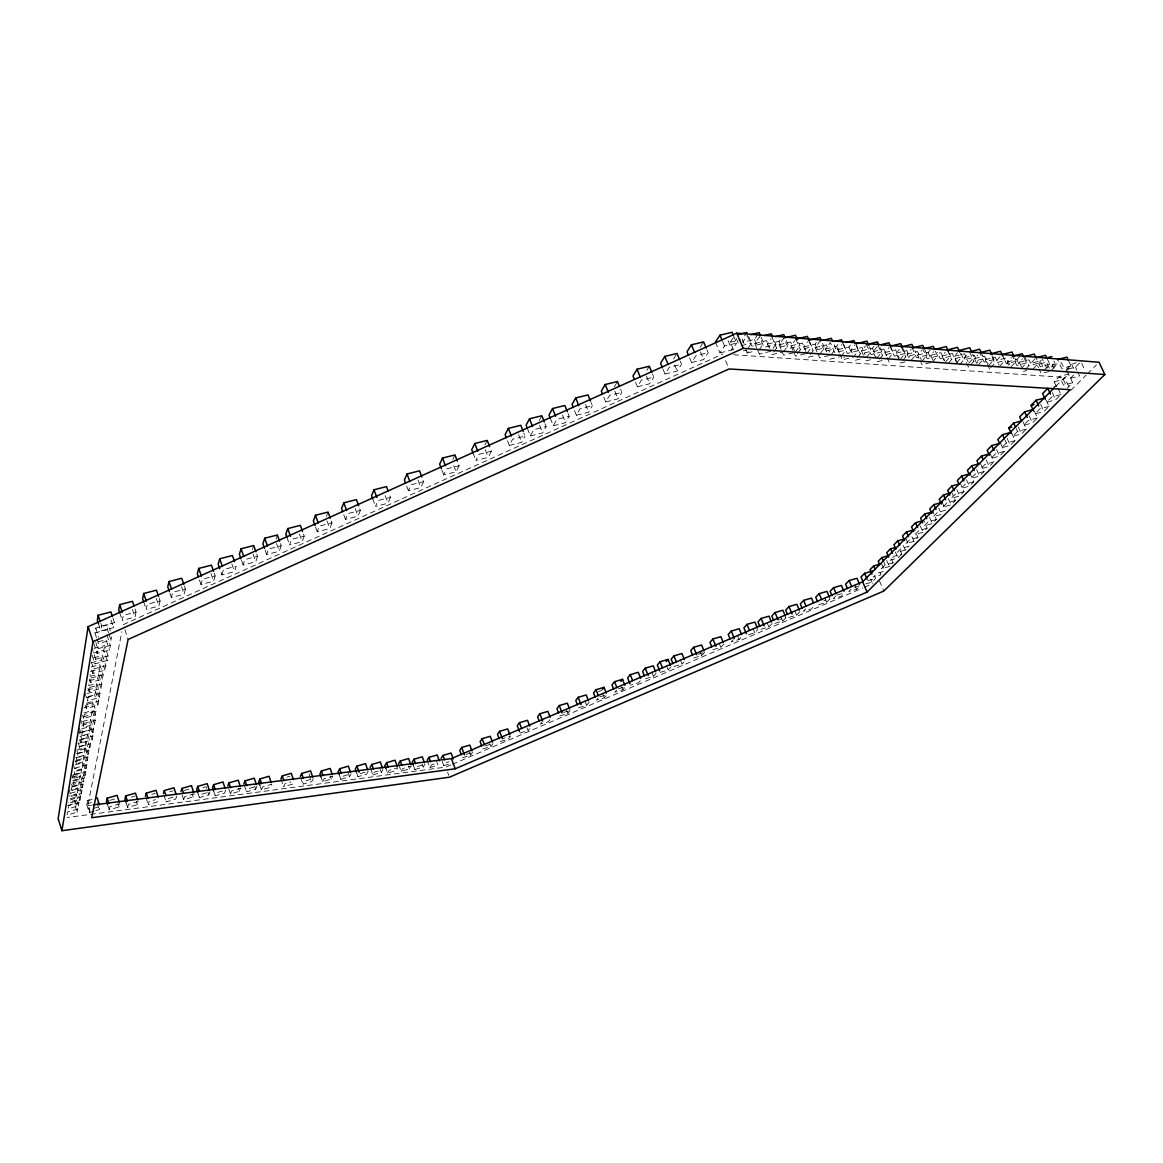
<?xml version="1.0" encoding="UTF-8"?>
<svg xmlns="http://www.w3.org/2000/svg" width="1163" height="1163" viewBox="0 0 1163 1163"><rect width="100%" height="100%" fill="white"/><g stroke="black" fill="none" stroke-linecap="round" stroke-linejoin="round"><path stroke-width="0.75" stroke-dasharray="5 3.75" d="M96.442 637.484L94.959 632.963L95.773 628.064L108.392 624.749L110.383 630.797M95.918 711.204L95.177 715.26L83.663 718.429L84.347 714.387L95.918 711.204L92.749 701.449L86.149 703.252M76.86 750.469L77.863 753.58L77.238 757.229L88.184 754.147L88.853 750.498L85.858 741.165L78.008 743.361M77.151 749.99L84.928 747.809L87.894 757.055L87.24 760.66L76.38 763.713L76.991 760.137L76.002 757.04M72.28 783.121L79.229 781.143L82.064 790.011L81.468 793.311L71.074 796.277L71.626 793.006M72.731 777.204L80.247 775.067L83.096 784.007L82.486 787.351L72.019 790.346L72.586 787.017L71.626 784.022M78.517 743.637L79.52 746.777L78.895 750.498L89.944 747.402L90.627 743.68L87.603 734.289L79.68 736.484M91.237 666.951L99.858 664.64L103.158 674.802L102.359 679.221L90.336 682.477L91.092 678.058L89.987 674.656M71.495 773.526L73.88 781.042L73.313 784.429L83.867 781.42L84.492 778.032L81.614 769.019L74.039 771.156M76.191 757.869L83.896 755.703L86.832 764.861L86.178 768.38L75.45 771.418L76.046 767.9M88.344 685.719L96.762 683.437L100.003 693.395L99.218 697.626L87.472 700.824L88.184 696.608L87.109 693.279M75.246 764.789L82.878 762.637L85.786 771.709L85.161 775.169L74.505 778.192L75.101 774.747L74.127 771.709M82.529 721.511L90.598 719.286L93.68 728.852L92.967 732.719L81.73 735.845L82.384 731.978L81.352 728.794M83.954 712.904L92.11 710.666L95.235 720.319L94.508 724.273L83.14 727.413L83.809 723.473L82.777 720.246M87.138 693.541L95.482 691.273L98.681 701.129L97.925 705.287L86.28 708.471L86.978 704.327L85.917 701.042M90.045 676.401L98.564 674.104L101.835 684.149L101.05 688.481L89.158 691.709L89.9 687.391L88.81 684.033M81.861 728.794L89.842 726.584L92.909 736.063L92.197 739.857L81.061 742.968L81.701 739.174L79.171 731.265M93.767 657.749L102.475 655.423L105.818 665.672L104.99 670.193L92.851 673.464L93.622 668.943L90.278 658.665M93.883 648.431L104.67 645.567L108.057 655.932L107.2 660.555L94.93 663.84L95.729 659.217L92.342 648.838M112.956 618.062L114.468 622.656L113.552 627.657L100.818 631L101.675 626.014L100.658 622.946M106.909 634.925L110.34 645.392L109.467 650.132L97.038 653.432L97.852 648.707L94.915 639.708M75.014 800.377L77.761 809.041L67.599 811.978L67.076 815.089L77.194 812.167L74.461 803.531L75.014 800.377L68.239 802.325M76.162 793.966L78.939 802.703L68.675 805.668L68.137 808.823L78.357 805.886L75.595 797.178L76.162 793.966L69.329 795.928M88.184 754.147L85.204 744.872L85.858 741.165M95.177 715.26L92.037 705.548L92.749 701.449M77.805 788.049L77.223 791.32L80.014 800.071L69.722 803.037L70.274 799.824L80.61 796.859L77.805 788.049L70.914 790.026M87.24 760.66L84.288 751.458L84.928 747.809M82.486 787.351L79.651 778.454L80.247 775.067M81.468 793.311L78.648 784.473L79.229 781.143M86.178 768.38L83.271 759.265L83.896 755.703M89.944 747.402L86.934 738.054L87.603 734.289M102.359 679.221L99.059 669.118L99.858 664.64M83.867 781.42L81.003 772.45L81.614 769.019M97.925 705.287L94.741 695.459L95.482 691.273M99.218 697.626L96.006 687.711L96.762 683.437M101.05 688.481L97.794 678.48L98.564 674.104M82.878 762.637L82.268 766.126L85.161 775.169M92.967 732.719L89.9 723.197L90.598 719.286M94.508 724.273L91.412 714.664L92.11 710.666M104.99 670.193L101.646 660.003L102.475 655.423M92.197 739.857L89.158 730.422L89.842 726.584M107.2 660.555L103.827 650.248L104.67 645.567M108.508 632.672L107.519 629.663L108.392 624.749M77.194 812.167L77.761 809.041M78.357 805.886L78.939 802.703M80.014 800.071L80.61 796.859M96.936 638.981L98.419 643.502L110.979 640.188L111.575 636.946M94.261 811.062L89.275 812.515L86.542 803.953L87.152 800.827L97.169 797.934M136.056 612.043L135.01 617.117L122.275 620.446L123.249 615.387L136.056 612.043L134.53 607.449M90.002 812.574L87.821 805.697L121.839 631.756M89.275 812.515L89.885 809.419L87.152 800.827M95.933 810.582L99.262 809.608L99.931 806.511M160.101 600.922L158.909 606.068L146.204 609.397L147.323 604.251L160.101 600.922L159.069 597.855M109.206 809.797L109.903 806.729L119.833 803.851L119.091 806.933L109.206 809.797L107.563 804.709M185.411 589.001L184.074 594.22L171.383 597.535L172.662 592.316L185.411 589.001L184.379 585.934M127.625 807.485L128.41 804.418L138.223 801.569L137.408 804.636L127.625 807.485L125.997 802.426M215.14 575.903L213.629 581.224L200.981 584.509L202.42 579.203L215.14 575.903L214.079 572.836M157.848 801.772L148.181 804.592L149.038 801.54L155.508 799.65M221.9 574.915L223.456 569.536L236.162 566.265L234.533 571.644L221.9 574.915L220.301 570.306M176.674 796.088L175.7 799.126L166.12 801.932L167.05 798.894L175.075 796.553M257.517 556.307L255.758 561.744L243.14 565L244.826 559.577L257.517 556.307L255.889 551.684M252.429 549.663L253.738 545.534M183.696 799.679L184.684 796.655L194.206 793.878L193.174 796.917L183.696 799.679L180.963 791.451M281.184 545.752L279.294 551.262L266.69 554.518L268.522 549.009L281.184 545.752L280.094 542.685M275.965 539.167L277.361 534.995M209.922 791.843L208.817 794.867L199.425 797.614L200.487 794.605L208.337 792.308M304.212 536.128L302.176 541.696L289.616 544.924L291.579 539.356L304.212 536.128L303.107 533.047M225.709 790.084L224.561 793.093L215.242 795.812L216.362 792.817L222.598 790.985M331.978 522.856L329.783 528.525L317.237 531.738L319.36 526.069L331.978 522.856L330.859 519.774M326.44 516.372L328.068 512.083M230.492 793.951L231.67 790.956L240.93 788.238L239.709 791.233L230.492 793.951L227.774 785.883M360.341 510.412L357.971 516.168L345.469 519.352L347.766 513.61L360.341 510.412L359.207 507.33M256.979 786.188L255.7 789.183L246.571 791.858L247.806 788.877L255.453 786.639M390.521 497.386L387.977 503.23L375.518 506.399L377.99 500.57L390.521 497.386L389.387 494.319M261.399 789.866L262.678 786.9L271.779 784.225L270.456 787.191L261.399 789.866L259.771 785.098M423.579 481.627L420.846 487.573L408.387 490.728L411.077 484.797L423.579 481.627L422.431 478.545M292.567 784.124L283.627 786.755L284.993 783.804L290.983 782.045M459.08 465.738L456.129 471.785L443.714 474.911L446.607 468.863L459.08 465.738L457.902 462.641M452.77 459.516L454.966 454.937M313.269 778.643L311.8 781.594L302.962 784.211L304.401 781.26L311.8 779.079M491.397 451.2L488.242 457.35L475.871 460.461L478.952 454.311L491.397 451.2L490.204 448.118M484.869 445.051L487.224 440.399M322.616 781.681L324.114 778.759L332.88 776.172L331.353 779.094L322.616 781.681L320.988 777.044M507.519 440.821L509.321 445.444L512.621 439.192L525.007 436.096L523.801 433.014M509.321 445.444L521.649 442.362L525.007 436.096M339.218 774.703L340.846 779.297L342.402 776.39L347.606 774.849M527.319 428.246L530.343 435.951L533.759 429.627L546.145 426.559L544.924 423.463M539.269 420.526L541.871 415.743M340.846 779.297L349.482 776.739L351.081 773.817M530.343 435.951L542.656 432.883L546.145 426.559M550.23 418.055L553.268 425.76L556.844 419.378L569.187 416.31L567.951 413.228M356.372 772.13L357.986 776.695L359.6 773.802L366.476 771.767M553.268 425.76L565.552 422.707L569.187 416.31M368.191 771.243L366.534 774.151L357.986 776.695M574.507 410.612L576.354 415.235L580.061 408.78L592.374 405.727L591.138 402.645M370.677 768.903L372.829 774.951L374.501 772.058L379.603 770.546M576.354 415.235L588.609 412.196L592.374 405.727M372.829 774.951L381.304 772.421L383.005 769.528M614.34 386.814L617.48 381.522M603.83 397.281L605.705 401.918L609.586 395.362L621.885 392.338L620.62 389.242M387.57 773.104L389.285 770.226L397.717 767.725L395.958 770.604L387.57 773.104L385.956 768.598M605.705 401.918L617.931 398.894L621.885 392.338M646.832 370.299L649.303 366.258M401.206 771.345L402.965 768.481L411.324 765.995L409.536 768.859L401.206 771.345L398.516 763.887M635.507 382.133L637.411 386.756L641.496 380.097L653.766 377.103L652.487 374.006M637.411 386.756L649.608 383.761L653.766 377.103M673.581 358.916L677.026 353.465M413.287 765.094L414.886 769.543L416.688 766.679L423.317 764.716M663.114 369.412L665.032 374.035L669.292 367.29L681.533 364.31L680.239 361.213M414.886 769.543L423.143 767.071L424.975 764.222M665.032 374.035L677.2 371.07L681.533 364.31M700.053 347.403L703.615 341.878M689.601 357.884L691.534 362.522L695.968 355.689L708.18 352.723L706.871 349.627M427.141 760.239L429.816 767.595L431.662 764.76L436.576 763.291M691.534 362.522L703.673 359.556L708.18 352.723M442.158 761.213L443.757 765.603L445.647 762.768L448.889 761.794M715.405 342.126L719.97 352.912L724.564 346.022L736.673 343.085L733.402 335.366M733.548 349.874L730.306 342.213L733.998 336.703M719.97 352.912L732.021 349.976L736.673 343.085M747.736 348.653L751.502 343.172L746.922 332.444L742.241 339.334L744.843 345.44M761.154 337.183L763.757 343.289L751.85 346.181L747.286 335.482L742.619 342.329L754.467 339.465L758.247 333.985M745.861 349.932L747.155 352.985L749.03 350.267M756.75 348.028L754.816 343.492L759.512 336.703L764.062 347.33L775.881 344.437L773.279 338.389M462.452 757.68L470.55 755.267L472.527 752.388M759.003 350.078L763.757 343.289M757.389 349.54L759.337 354.061L761.227 351.371M768.598 347.199L767.304 344.19L771.113 338.796M775.881 344.437L771.084 351.182L759.337 354.061M767.304 344.19L778.948 341.355L782.786 335.962M482.834 748.914L490.917 746.515L492.981 743.608M773.729 352.026L776.593 348.013L788.296 345.149L786.348 340.628M781.027 349.263L779.108 344.786L783.891 338.084L788.412 348.58L800.028 345.731L798.08 341.239M783.469 351.837L788.296 345.149M792.948 350.296L791.029 345.847L794.881 340.526M795.158 352.389L800.028 345.731M797.44 353.581L800.362 349.612L811.861 346.792L809.928 342.329M805.014 349.889L803.735 346.952L807.631 341.675M806.962 353.392L811.861 346.792M803.735 346.952L815.074 344.161L818.999 338.884M520.021 732.995L528.075 730.611L529.543 728.62M817.066 352.026L815.161 347.635L820.046 341.079L824.538 351.371L835.848 348.58L833.275 342.707M810.16 354.628L813.097 350.703L824.494 347.897L822.561 343.463M541.885 722.107L540.373 724.113L548.413 721.714L549.939 719.708M819.552 354.439L824.494 347.897M826.689 351.953L825.425 349.045L830.338 342.547L834.816 352.782L846.024 349.99L843.466 344.175M825.425 349.045L836.575 346.298L840.544 341.093M830.862 355.078L835.848 348.58M839.163 352.622L837.898 349.729L841.867 344.568M841.023 356.445L846.024 349.99M837.898 349.729L848.946 346.996L852.959 341.835M839.802 354.061L842.332 359.832L844.323 357.274M852.217 353.101L850.967 350.223L854.95 345.106M559.752 715.928L567.777 713.559L570.161 710.506M856.506 346.327L858.425 350.674L853.38 357.085L842.332 359.832M863.44 355.195L861.55 350.921L865.563 345.833M857.378 357.724L860.402 353.915L871.407 351.168L869.502 346.85M578.593 707.758L586.603 705.374L589.06 702.292M861.55 350.921L872.41 348.217L876.466 343.129M866.333 357.521L871.407 351.168M882.048 360.501L877.44 361.664L873.05 351.749L877.091 346.705M598.044 698.105L596.372 700.184L604.367 697.815L606.897 694.689L598.872 697.073M876.815 358.175L881.917 351.866L880.013 347.577M879.461 359.163L882.513 355.398L893.344 352.68L890.393 346.065M886.38 355.82L884.927 352.549L888.997 347.533M616.55 690.095L614.834 692.203L622.83 689.833L625.432 686.679L617.408 689.048M888.212 358.96L893.344 352.68M905.105 361.853L900.555 363.001L896.208 353.218L899.261 349.482M899.988 359.701L905.148 353.479L902.197 346.894M908.55 357.419L907.096 354.177L911.196 349.234M902.619 360.53L905.701 356.823L916.342 354.134L914.874 350.863M640.275 680.718L638.502 682.841L630.52 685.196M911.152 360.326L916.342 354.134M919.104 358.335L917.665 355.122L921.794 350.208M645.494 678.741L653.461 676.386L656.179 673.173M917.665 355.122L928.074 352.491L932.232 347.592M921.939 361.242L927.158 355.108L924.236 348.609M932.871 360.079L930.705 355.282L933.816 351.633M932.406 362.129L937.64 356.038L935.459 351.197M660.235 672.374L668.187 670.033L670.978 666.777M944.196 360.748L942.045 355.98L945.17 352.36M674.089 666.501L682.041 664.16L683.931 661.98M945.345 362.245L950.607 356.198L949.168 353M948.441 363.118L951.596 359.512L961.874 356.896L960.42 353.712M957.193 362.638L954.329 356.329L957.483 352.723M956.582 362.9L961.874 356.896M968.532 367.174L964.258 357.768L968.459 353M693.715 657.982L701.638 655.656L704.574 652.341M959.679 364.601L963.894 359.832L974.085 357.23L972.646 354.075M968.764 363.205L974.085 357.23M976.658 363.292L974.536 358.626L977.705 355.078M970.64 364.804L973.824 361.257L983.913 358.684L981.049 352.389M712.934 649.695L720.856 647.369L723.866 644.026M978.592 364.586L983.913 358.684M986.718 362.769L985.308 359.672L988.492 356.154M733.257 639.563L731.222 641.802L739.13 639.49L741.18 637.237M988.768 365.415L994.118 359.541L992.679 356.416M1000.02 356.881L996.836 360.37L1006.62 357.87L1010.153 365.531M990.614 367.799L994.874 363.132L1004.803 360.588L1003.378 357.492M999.439 366.418L1004.803 360.588M748.492 634.693L754.802 632.846L757.956 629.43M1008.568 365.08L1007.158 362.027L1011.432 357.419M1007.158 362.027L1016.869 359.527L1021.158 354.919M1010.851 367.057L1016.244 361.271L1014.819 358.204M760.98 629.256L768.859 626.959L772.058 623.513M1021.419 366.839L1019.326 362.304L1022.539 358.858M774.849 623.368L782.728 621.086L785.984 617.611L779.661 619.457M1021.07 368.656L1026.464 362.929L1023.644 356.823M1034.983 358.873L1030.68 363.423L1040.202 360.952L1043.691 368.453M1025.679 369.107L1028.906 365.705L1038.559 363.205M788.761 617.451L796.626 615.154L799.94 611.665M1033.137 368.889L1041.336 360.123M805.625 608.932L803.386 611.273L811.236 608.99L813.489 606.65M1044.389 369.95L1049.811 364.324L1047.005 358.291M1053.533 368.06L1052.166 365.109L1055.393 361.766M1051.715 369.979L1056.048 365.516L1053.954 361.039M818.825 604.6L826.66 602.318L830.106 598.771L823.811 600.602M835.543 596.27L833.231 598.64L841.053 596.372L844.556 592.796M1056.193 386.131L1054.172 381.784L1059.449 376.419L1068.608 374.021L1072.679 382.729L1067.343 388.064M1066.267 369.543L1071.661 364.048L1076.269 362.841M851.098 589.147L848.743 591.545L856.55 589.278L860.126 585.672L853.86 587.489M1065.613 371.535L1071.05 365.996L1068.274 360.079M1055.626 386.421L1064.523 377.423L1068.812 386.625M1054.172 381.784L1063.302 379.385L1068.608 374.021M1067.794 369.136L1075.47 367.13L1080.892 361.649L1085.021 370.445M1026.377 429.06L1017.523 431.444L1012.639 436.343L1021.463 433.959L1026.377 429.06L1022.524 420.643M1066.951 370.997L1070.367 378.309L1073.609 375.038M893.097 562.747L885.159 565.029L881.423 568.78L889.332 566.512L893.097 562.747L889.855 555.26M1015.125 440.603L1006.358 442.987L1001.59 447.784L1010.327 445.4L1015.125 440.603L1011.33 432.273M865.723 583.913L871.974 582.111L875.608 578.462L873.704 574.028M909.146 546.174L901.092 548.456L897.225 552.352L905.25 550.07L908.172 547.148M917.941 537.335L909.829 539.647L905.89 543.615L913.973 541.318L917.941 537.335L914.583 529.674M927.115 528.206L918.93 530.532L914.918 534.573L923.073 532.261L927.115 528.206L923.713 520.486M963.982 491.6L955.55 493.941L951.232 498.287L959.635 495.947L963.982 491.6L960.42 483.604M973.809 481.729L965.319 484.084L960.914 488.518L969.375 486.163L973.809 481.729L970.204 473.675M984.072 471.524L975.495 473.879L971.003 478.4L979.537 476.045L984.072 471.524L980.409 463.397M990.135 453.701L993.842 461.885L985.206 464.255L980.627 468.863L989.219 466.494L992.679 463.034M1004.265 451.433L995.557 453.803L990.891 458.513L999.555 456.129L1004.265 451.433L1000.514 443.176M1037.469 417.924L1028.543 420.323L1023.571 425.324L1032.453 422.939L1037.469 417.924L1033.558 409.449M1049.041 406.396L1040.042 408.795L1034.954 413.912L1043.923 411.513L1049.041 406.396L1045.086 397.833M1060.86 394.591L1051.774 397.005L1046.584 402.224L1055.626 399.81L1060.86 394.591L1058.185 388.835M901.79 554.097L897.967 557.935L890 560.217L893.795 556.379L901.79 554.097L898.519 546.552M936.375 519.498L928.147 521.809L924.062 525.923L932.261 523.612L936.375 519.498L932.944 511.705M955.375 500.526L947.002 502.852L942.757 507.126L951.087 504.8L955.375 500.526L951.843 492.603M1070.803 390.405L1086.227 375.068M1087.507 373.788L1096.491 364.833M123.22 624.647L722.775 354.003M450.75 764.949L445.749 767.1L67.12 817.502M452.407 764.236L862.757 587.998M864.414 587.286L872.759 583.71M484.869 746.021L491.368 744.087M500.25 741.572L508.318 739.174L510.455 736.237L502.358 738.65M466.029 754.336L470.913 752.883M429.816 767.595L438 765.152L436.387 760.747M443.757 765.603L451.869 763.175M563.706 712.41L568.547 710.986M598.334 691.447L601.533 690.502M698.193 654.202L702.975 652.806M286.868 777.146L289.849 776.259M184.117 790.535L190.441 788.703M202.958 787.627L206.084 786.711L208.817 794.867M867.772 580.73L875.608 578.462M109.773 800.362L116.358 798.458M131.419 797.178L134.675 796.233M93.229 808.459L98.259 807.006M836.706 595.078L842.986 593.261M151.888 794.373L155.115 793.428M169.783 791.785L172.967 790.855M70.492 798.647L75.595 797.178M67.716 805.479L74.461 803.531M883.182 571.571L876.887 573.388L873.209 577.081L881.06 574.813L879.141 570.364M86.542 803.953L93.2 802.034M71.728 786.435L78.648 784.473M72.586 787.017L83.096 784.007M70.376 793.282L82.064 790.011M73.473 774.587L81.003 772.45M75.101 774.747L85.786 771.709M72.673 780.431L79.651 778.454M73.88 781.042L84.492 778.032M76.991 760.137L87.894 757.055M75.595 761.416L83.271 759.265M74.665 768.278L86.832 764.861M76.54 753.624L84.288 751.458M77.863 753.58L88.853 750.498M81.701 739.174L92.909 736.063M79.055 740.25L86.934 738.054M78.953 746.617L85.204 744.872M79.52 746.777L90.627 743.68M83.809 723.473L95.235 720.319M81.875 725.421L89.9 723.197M82.384 731.978L93.68 728.852M79.622 733.068L89.158 730.422M83.285 716.888L91.412 714.664M86.978 704.327L98.681 701.129M83.823 707.787L92.037 705.548M89.9 687.391L101.835 684.149M87.618 689.993L96.006 687.711M88.184 696.608L100.003 693.395M86.425 697.727L94.741 695.459M91.092 678.058L103.158 674.802M89.304 680.762L97.794 678.48M91.252 662.779L101.646 660.003M93.622 668.943L105.818 665.672M90.481 671.429L99.059 669.118M93.331 653.039L103.827 650.248M95.729 659.217L108.057 655.932M1053.823 386.756L1056.847 385.956M1072.679 382.729L1063.52 385.157L1059.449 376.419M98.288 641.772L106.051 639.723L109.467 650.132M97.852 648.707L110.34 645.392M101.675 626.014L114.468 622.656M94.959 632.963L107.519 629.663M1070.367 378.309L1079.569 375.896L1077.52 371.52M1056.048 365.516L1046.584 367.973L1042.411 359.004M1049.055 371.506L1041.205 373.556L1039.126 369.078M1071.05 365.996L1061.688 368.438L1057.545 359.541M1026.464 362.929L1016.724 365.444L1012.493 356.271M1049.811 364.324L1040.245 366.796L1035.739 357.128M1023.527 371.39L1026.725 370.546M1052.166 365.109L1061.485 362.696L1064.232 368.584M1016.244 361.271L1006.402 363.815L1002.143 354.555M1019.326 362.304L1028.935 359.818L1032.075 366.432M974.536 358.626L984.509 356.082L988.056 363.859M985.308 359.672L995.194 357.157L998.944 364.978M994.118 359.541L984.102 362.1L980.525 354.279M937.64 356.038L927.173 358.684L922.811 348.987M942.045 355.98L952.279 353.392L955.87 361.315M950.607 356.198L940.242 358.829L937.349 352.404M954.329 356.329L964.476 353.756L968.052 361.62M930.676 362.565L921.997 364.775L919.831 359.949M964.258 357.768L974.318 355.209L977.879 363.03M907.096 354.177L917.592 351.546L921.227 359.629M927.158 355.108L916.604 357.768L912.228 347.999M930.705 355.282L941.027 352.68L944.632 360.646M873.05 351.749L883.822 349.06L886.744 355.66M881.917 351.866L871 354.584L866.566 344.568M884.927 352.549L895.612 349.874L899.261 358.059M855.372 360.268L860.068 359.091M870.607 359.73L865.955 360.908L864.065 356.619M896.208 353.218L906.791 350.557L909.699 357.07M905.148 353.479L894.405 356.169L890 346.283M829.263 355.471L819.61 357.87L817.705 353.479M850.967 350.223L861.914 347.504L865.068 354.657M858.425 350.674L847.304 353.436L842.855 343.289M829.859 359.222L839.424 356.852M793.5 352.796L783.6 355.224L781.667 350.761M815.161 347.635L826.399 344.859L829.582 352.156M805.319 353.799L795.507 356.212L793.588 351.778M813.068 356.052L808.198 357.245L805.654 351.357M779.108 344.786L790.651 341.966L794.503 350.892M747.155 352.985L752.228 351.735M791.029 345.847L802.47 343.041L805.683 350.426M771.81 354.7L781.798 352.258M741.209 345.673L751.502 343.172M754.816 343.492L766.562 340.643L769.79 348.173M743.375 350.848L746.791 350.019M730.306 342.213L740.54 339.741M87.821 805.697L91.412 805.232M733.635 354.744L1064.523 377.423M1075.47 367.13L1076.836 370.052M1071.661 364.048L1075.092 371.39M1063.302 379.385L1066.675 386.625M1049.244 368.119L1046.482 362.173L1037.062 364.615L1038.443 367.595M1052.311 392.643L1055.626 399.81M1024.676 356.576L1028.906 365.705M1040.652 404.404L1043.923 411.513M1016.869 359.527L1019.675 365.618M1029.226 415.889L1032.453 422.939M992.024 356.925L994.874 363.132M1018.279 426.981L1021.463 433.959M987.431 364.324L989.553 368.962M1016.229 428.638L1017.523 431.444M969.52 351.808L973.824 361.257M1007.187 438.495L1010.327 445.4M1005.094 440.21L1006.358 442.987M961.016 353.494L963.894 359.832M996.575 449.558L999.555 456.129M947.264 349.932L951.596 359.512M986.282 459.981L989.219 466.494M928.074 352.491L930.967 358.916M976.629 469.576L979.537 476.045M966.511 479.752L969.375 486.163M901.31 346.996L905.701 356.823M956.8 489.579L959.635 495.947M887.107 357.463L889.302 362.391M948.296 498.491L951.087 504.8M878.094 345.44L882.513 355.398M942.204 502.314L945.679 510.164L937.378 512.49L933.206 516.692L941.478 514.366L938.715 508.1M872.41 348.217L876.088 356.518M855.953 343.826L860.402 353.915M929.528 517.404L932.261 523.612M848.946 346.996L851.49 352.752M920.369 526.098L923.073 532.261M836.575 346.298L839.744 353.552M911.966 536.725L913.973 541.318M905.832 538.556L908.492 544.647M903.273 545.52L905.25 550.07M815.074 344.161L818.272 351.502M808.59 340.352L813.097 350.703M895.35 551.916L897.313 556.423M795.841 339.189L800.362 349.612M886.758 560.537L888.692 565.014M883.226 560.522L885.159 565.029M881.554 563.677L884.752 571.12M778.948 341.355L782.176 348.842M879.432 580.846L883.822 591.037M772.058 337.444L776.593 348.013M870.709 579.159L871.974 582.111M754.467 339.465L757.709 347.054M854.674 584.873L856.55 589.278M736.223 338.404L739.494 346.094M728.111 340.759L732.021 349.976M722.586 341.384L724.564 346.022M725.596 360.646L728.401 367.304M824.8 597.913L826.66 602.318M700.446 351.851L703.673 359.556M794.78 610.749L796.626 615.154M780.896 616.666L782.728 621.086M674.642 364.906L677.2 371.07M767.042 622.554L768.859 626.959M752.999 628.442L754.802 632.846M646.439 376.071L649.608 383.761M737.327 635.085L739.13 639.49M719.068 642.979L720.856 647.369M614.805 391.204L617.931 398.894M699.864 651.251L701.638 655.656M585.527 404.506L588.609 412.196M680.268 659.755L682.041 664.16M666.443 665.629L668.187 670.033M562.499 415.017L565.552 422.707M651.716 671.996L653.461 676.386M539.617 425.193L542.656 432.883M621.682 686.911L622.83 689.833M518.654 434.671L521.649 442.362M602.667 693.424L604.367 697.815M584.916 700.984L586.603 705.374M485.276 449.674L488.242 457.35M472.919 452.756L475.871 460.461M566.09 709.168L567.777 713.559M453.788 465.651L456.129 471.785M441.969 470.288L443.714 474.911M526.97 727.689L528.075 730.611M417.953 479.912L420.846 487.573M406.672 486.119L408.387 490.728M489.827 743.593L490.917 746.515M385.142 495.569L387.977 503.23M469.474 752.345L470.55 755.267M372.683 498.723L375.518 506.399M355.18 508.507L357.971 516.168M447.595 772.145L448.816 775.517M343.797 514.744L345.469 519.352M422.067 764.12L423.143 767.071M327.007 520.864L329.783 528.525M408.46 765.894L409.536 768.859M315.58 527.13L317.237 531.738M299.443 534.05L302.176 541.696M379.69 767.9L381.304 772.421M286.898 537.262L289.616 544.924M276.576 543.615L279.294 551.262M347.868 772.145L349.482 776.739M265.077 549.91L266.69 554.518M253.069 554.097L255.758 561.744M330.263 776.012L331.353 779.094M241.526 560.406L243.14 565M309.096 773.802L311.8 781.594M231.873 563.997L234.533 571.644M300.795 777.96L302.962 784.211M210.997 573.577L213.629 581.224M280.908 778.89L283.627 786.755M199.396 579.901L200.981 584.509M254.624 785.984L255.7 789.183M181.486 586.588L184.074 594.22M244.404 785.461L246.571 791.858M238.619 788.02L239.709 791.233M169.842 592.941L171.383 597.535M156.336 598.436L158.909 606.068M213.614 790.956L215.242 795.812M143.645 601.736L146.204 609.397M197.783 792.715L199.425 797.614M132.466 609.499L135.01 617.117M192.084 793.631L193.174 796.917M119.745 612.814L122.275 620.446M124.848 629.59L128.119 639.461M111.037 620.039L113.552 627.657M163.939 795.288L166.12 801.932M109.002 634.169L110.979 640.188M98.317 623.368L100.818 631M95.773 628.064L98.753 637.15M145.986 797.905L148.181 804.592M93.636 642.994L97.038 653.432M92.139 655.234L94.93 663.84M136.318 801.278L137.408 804.636M91.746 670.048L92.851 673.464M89.246 679.09L90.336 682.477M88.083 688.365L89.158 691.709M84.797 692.552L87.472 700.824M117.986 803.546L119.091 806.933M85.219 705.2L86.28 708.471M82.617 715.172L83.663 718.429M80.552 719.388L83.14 727.413M79.171 727.893L81.73 735.845M80.043 739.813L81.061 742.968M97.081 802.775L99.262 809.608M75.406 760.646L76.38 763.713M73.022 763.8L75.45 771.418M73.545 775.169L74.505 778.192M71.074 787.38L72.019 790.346M68.733 788.907L71.074 796.277"/><path stroke-width="1.5" d="M88.112 626.683L58.15 818.708L61.93 830.716L449.441 777.204L883.822 591.037L1104.85 374.544L1099.064 362.274L736.746 333.185L88.112 626.683L93.011 641.7L61.93 830.716M112.462 616.535L110.936 611.942L98.143 615.271L97.314 620.315L98.317 623.368M134.007 605.923L132.48 601.315L119.687 604.629L118.742 609.746L119.745 612.814M158.546 596.328L156.482 590.193L143.718 593.493L142.613 598.683L143.645 601.736M119.28 802.15L117.085 795.332L107.156 798.196L106.473 801.307L107.563 804.709M183.856 584.393L181.762 578.258L169.013 581.544L167.763 586.821L169.318 591.415M137.685 799.882L135.475 793.122L125.662 795.957L124.906 799.068L125.997 802.426M213.556 571.295L211.433 565.16L198.728 568.431L197.303 573.781L198.35 576.848M145.448 796.233L146.291 793.151L156.002 790.346L158.197 797.033M234.563 561.656L232.426 555.507L219.72 558.763L218.193 564.186L219.778 568.78M163.402 793.631L164.317 790.564L173.927 787.773L176.122 794.416M255.889 551.684L253.738 545.534L241.061 548.776L239.389 554.271L240.988 558.865M180.963 791.451L181.951 788.398L191.459 785.636L193.654 792.236M279.556 541.144L277.361 534.995L264.713 538.222L262.911 543.775L264.524 548.369M209.369 790.2L207.174 783.658L197.739 786.392L196.692 789.444L197.783 792.715M302.554 531.506L300.359 525.356L287.741 528.569L285.793 534.195L286.898 537.262M225.157 788.456L222.976 781.943L213.629 784.676L212.524 787.7L213.614 790.956M330.307 518.233L328.068 512.083L315.464 515.267L313.37 520.98L315.028 525.589M227.774 785.883L228.937 782.859L238.197 780.169L240.378 786.624M358.655 505.789L356.387 499.639L343.826 502.809L341.559 508.609L342.678 511.676M243.852 783.862L245.073 780.853L254.246 778.178L256.427 784.589M388.238 491.237L386.523 486.614L374.006 489.768L371.549 495.642L372.683 498.723M271.226 782.626L269.046 776.259L259.96 778.919L258.68 781.914L259.771 785.098M421.849 477.004L419.523 470.841L407.021 473.981L404.375 479.97L405.524 483.038M280.908 778.89L282.275 775.91L291.244 773.279L293.425 779.588M457.321 461.1L454.966 454.937L442.507 458.048L439.643 464.139L441.388 468.762M300.258 776.404L301.682 773.439L310.55 770.836L312.731 777.088M489.608 446.563L487.224 440.399L474.795 443.481L471.727 449.688L472.919 452.756M332.342 774.616L330.161 768.423L321.41 770.996L319.912 773.947L320.988 777.044M523.205 431.473L520.777 425.295L508.391 428.362L505.12 434.657L506.327 437.739M350.543 772.29L348.362 766.141L339.698 768.699L338.142 771.636L339.218 774.703M544.313 421.922L541.871 415.743L529.499 418.796L526.112 425.164L527.319 428.246M567.34 411.687L564.869 405.509L552.541 408.533L549.009 414.973L550.23 418.055M367.653 769.732L365.487 763.626L356.896 766.155L355.282 769.077L356.372 772.13M590.513 401.104L588.027 394.926L575.714 397.935L572.036 404.448L573.272 407.53M370.139 767.391L371.797 764.469L380.301 761.969L382.467 768.016M619.37 386.16L617.48 381.522L605.196 384.517L601.329 391.117L602.579 394.199M397.165 766.213L395.013 760.195L386.581 762.695L384.88 765.588L385.956 768.598M398.516 763.887L400.261 761.009L408.62 758.523L410.772 764.498M651.847 372.451L649.303 366.258L637.048 369.238L632.977 375.954L634.242 379.036M424.437 762.724L422.285 756.793L413.999 759.25L412.211 762.128L413.287 765.094M679.599 359.658L677.026 353.465L664.785 356.416L660.555 363.234L662.474 367.857M706.217 348.071L703.615 341.878L691.418 344.815L687.028 351.706L688.322 354.802M427.141 760.239L428.973 757.375L437.172 754.947L439.323 760.835M441.082 758.291L442.958 755.441L451.099 753.028L453.236 758.872M715.405 342.126L719.97 335.191L732.079 332.284L733.402 335.366M471.989 750.935L469.823 745.076L461.711 747.489L459.763 750.368L461.377 754.758M492.443 742.139L490.248 736.281L482.151 738.679L480.115 741.616L481.744 745.992M509.903 734.769L507.708 728.91L499.61 731.309L497.517 734.275L499.16 738.65M529.732 726.163L527.522 720.304L519.439 722.688L517.259 725.683L519.468 731.542M550.157 717.237L547.918 711.378L539.85 713.748L537.597 716.786L539.254 721.176M569.594 709.037L567.34 703.164L559.287 705.548L556.946 708.616L558.633 713.006M588.493 700.824L586.225 694.951L578.185 697.32L575.772 700.431L577.459 704.822M606.33 693.221L604.048 687.348L596.023 689.717L593.537 692.857L595.238 697.248M602.361 689.455L604.048 687.348M624.851 685.211L622.554 679.337L614.544 681.692L611.985 684.862L613.701 689.266M620.824 681.46L622.554 679.337M640.595 678.174L638.269 672.301L630.273 674.642L627.642 677.855L629.953 683.728M655.598 671.705L653.272 665.817L645.276 668.158L642.587 671.4L644.331 675.805M670.397 665.309L668.042 659.421L660.061 661.762L657.313 665.032L659.654 670.906M666.195 661.602L668.042 659.421M684.295 659.421L681.925 653.533L673.959 655.859L671.153 659.159L672.912 663.564M703.978 650.873L701.594 644.985L693.642 647.297L690.749 650.626L692.523 655.045M723.255 642.558L720.871 636.67L712.919 638.981L709.953 642.354L711.741 646.759M741.601 634.635L739.188 628.747L731.265 631.058L728.227 634.46L730.03 638.865M757.346 627.962L754.918 622.074L746.995 624.371L743.898 627.802L746.312 633.69M771.447 622.045L769.019 616.157L761.111 618.44L757.942 621.9L759.773 626.319M785.374 616.143L782.917 610.241L775.023 612.538L771.81 616.012L773.628 620.431M799.33 610.197L796.859 604.295L788.979 606.577L785.708 610.095L787.54 614.5M813.373 602.521L811.512 598.102L803.648 600.384L800.318 603.917L802.165 608.336M829.481 597.302L826.98 591.4L819.13 593.668L815.728 597.244L817.589 601.649M843.931 591.327L841.416 585.425L833.58 587.693L830.12 591.284L831.981 595.703M859.501 584.189L856.971 578.287L849.135 580.555L845.603 584.175L847.493 588.594M872.424 571.077L864.603 573.33L860.998 576.993L862.902 581.427M904.218 539.021L897.778 540.839L893.925 544.764L895.903 549.314M912.97 530.124L906.471 531.971L902.546 535.954L904.552 540.548M922.085 520.937L915.543 522.783L911.545 526.854L913.566 531.476M958.734 484.084L951.988 485.945L947.685 490.321L949.808 495.104M970.204 473.675L961.714 476.016L957.323 480.479L958.763 483.692M978.708 463.863L971.846 465.738L967.383 470.303L969.549 475.158M1011.374 433.552L1008.815 427.955L1013.671 423.027L1021.041 421.05M1033.558 409.449L1024.632 411.833L1019.689 416.863L1021.623 421.093M1033.645 411.062L1031.029 405.378L1036.088 400.232L1045.086 397.833M879.984 564.142L873.675 565.945L870.026 569.666L871.945 574.115M888.27 555.71L881.932 557.528L878.21 561.307L879.49 564.302M895.321 547.453L890.524 548.82L886.729 552.672L888.692 557.193M932.944 511.705L924.716 514.002L920.645 518.146L922.695 522.812M942.204 502.314L933.904 504.626L929.76 508.856L931.825 513.552M950.171 493.068L943.484 494.929L939.253 499.232L941.361 503.972M988.405 454.166L981.514 456.056L976.949 460.693L978.417 463.964M998.77 443.641L991.806 445.531L987.169 450.27L989.393 455.213M1011.33 432.273L1002.564 434.642L997.81 439.469L999.7 443.626M93.214 805L451.448 758.596L862.641 581.82L1054.361 387.715M867.046 592.112L1070.236 389.678L729.099 368.962L128.119 639.461L91.644 817.72L455.184 768.801L867.046 592.112L862.641 581.82M93.011 641.7L743.201 348.362L1104.85 374.544M1008.815 427.955L1011.766 427.17M1031.029 405.378L1034.023 404.579M1045.566 358.189L1051.875 356.561M1057.545 359.541L1066.893 357.128L1068.274 360.079M1024.676 356.576L1034.329 354.09L1035.739 357.128M1036.059 357.739L1045.61 355.282L1047.005 358.291M990.6 353.814L1000.529 351.284L1002.666 355.936M1002.143 354.555L1011.984 352.04L1014.107 356.663M1012.493 356.271L1022.233 353.77L1023.644 356.823M959.577 350.325L969.768 347.752L971.919 352.491M971.207 351.386L979.609 349.249L981.049 352.389M979.813 352.723L989.829 350.165L991.966 354.86M935.895 349.191L946.26 346.589L948.441 351.386M947.264 349.932L957.542 347.344L959.708 352.127M901.31 346.996L911.952 344.335L913.406 347.606M912.228 347.999L922.768 345.367L924.236 348.609M924.556 348.551L933.278 346.356L934.732 349.583M866.566 344.568L877.484 341.864L878.748 344.713M881.191 344.67L888.925 342.751L890.393 346.065M891.541 345.891L900.729 343.608L902.197 346.894M835.136 341.37L841.547 339.8L842.826 342.707M846.024 342.504L853.962 340.541L855.227 343.434M855.953 343.826L866.958 341.108L868.863 345.411M808.59 340.352L819.988 337.561L821.282 340.512M823.273 340.294L831.341 338.317L832.635 341.239M775.401 336.645L783.76 334.61L785.054 337.619M785.548 337.677L795.492 335.264L797.44 339.756M795.841 339.189L807.34 336.383L809.288 340.846M738.345 334.508L746.922 332.444M750.687 334.668L759.192 332.603L760.5 335.656M764.571 335.467L771.316 333.839L772.625 336.863M1050.436 394.112L1047.761 388.355L1042.6 393.603L1045.261 399.36M1036.088 400.232L1038.719 405.945M1024.632 411.833L1027.234 417.488M1013.671 423.027L1015.59 427.228M1002.564 434.642L1004.454 438.814M991.806 445.531L994.06 450.503M981.514 456.056L982.982 459.327M971.846 465.738L974.042 470.622M961.714 476.016L963.88 480.857M951.988 485.945L954.125 490.742M943.484 494.929L945.592 499.683M933.904 504.626L935.982 509.35M924.716 514.002L926.766 518.698M915.543 522.783L917.578 527.421M906.471 531.971L908.492 536.579M897.778 540.839L899.769 545.418M890.524 548.82L892.486 553.355M881.932 557.528L883.226 560.522M873.675 565.945L874.969 568.925M864.603 573.33L867.133 579.247M849.135 580.555L851.65 586.457M736.746 333.185L743.201 348.362M833.58 587.693L836.081 593.595M719.97 335.191L721.932 339.829M819.13 593.668L821.616 599.585M803.648 600.384L806.119 606.286M691.418 344.815L694.674 352.578M788.979 606.577L792.061 613.962M775.023 612.538L778.091 619.908M664.785 356.416L668.013 364.179M761.111 618.44L764.149 625.825M746.995 624.371L749.423 630.273M637.048 369.238L640.217 377.001M731.265 631.058L734.275 638.429M712.919 638.981L715.914 646.352M605.196 384.517L608.336 392.265M693.642 647.297L696.608 654.682M575.714 397.935L578.811 405.683M673.959 655.859L676.314 661.762M660.061 661.762L662.401 667.649M552.541 408.533L555.609 416.281M645.276 668.158L648.184 675.529M529.499 418.796L532.552 426.53M630.273 674.642L632.585 680.544M614.544 681.692L616.841 687.58M508.391 428.362L511.415 436.096M596.023 689.717L598.305 695.59M578.185 697.32L581.02 704.676M474.795 443.481L477.76 451.215M559.287 705.548L562.107 712.89M442.507 458.048L445.444 465.767M539.85 713.748L542.641 721.104M519.439 722.688L521.649 728.561M407.021 473.981L409.914 481.7M499.61 731.309L502.358 738.65M482.151 738.679L484.331 744.553M374.006 489.768L376.856 497.488M461.711 747.489L464.415 754.816M451.448 758.596L455.184 768.801M442.958 755.441L444.571 759.846M343.826 502.809L346.647 510.528M428.973 757.375L430.586 761.809M413.999 759.25L415.613 763.713M315.464 515.267L318.255 522.987M400.261 761.009L401.889 765.487M386.581 762.695L388.209 767.217M287.741 528.569L290.488 536.274M371.797 764.469L373.41 769.019M356.896 766.155L359.062 772.261M264.713 538.222L267.432 545.927M339.698 768.699L341.326 773.308M321.41 770.996L323.038 775.648M241.061 548.776L243.75 556.481M301.682 773.439L303.31 778.134M219.72 558.763L222.395 566.468M282.275 775.91L283.903 780.649M198.728 568.431L201.359 576.121M259.96 778.919L261.602 783.702M245.073 780.853L246.716 785.665M169.013 581.544L171.615 589.234M228.937 782.859L230.579 787.714M213.629 784.676L215.271 789.561M143.718 593.493L146.291 601.184M197.739 786.392L199.382 791.32M181.951 788.398L183.594 793.355M119.687 604.629L122.231 612.32M164.317 790.564L165.96 795.55M98.143 615.271L100.163 621.405M146.291 793.151L147.934 798.181M125.662 795.957L127.305 801.045M107.156 798.196L108.813 803.313M97.169 797.934L99.378 804.796"/></g></svg>
